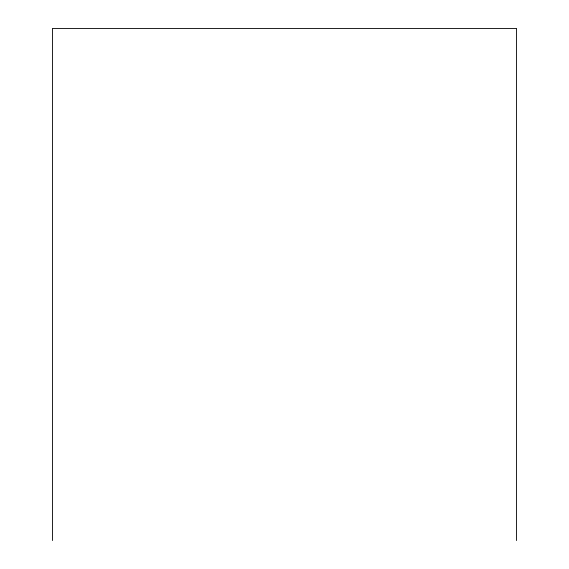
<?xml version="1.0" encoding="UTF-8"?>
<svg xmlns="http://www.w3.org/2000/svg" width="569" height="569" viewBox="0 0 569 569"><rect width="100%" height="100%" fill="white"/><g stroke="black" fill="none" stroke-linecap="round" stroke-linejoin="round"><path stroke-width="0.85" d="M516.574 540.55L516.574 28.45L52.426 28.45L52.426 540.55"/></g></svg>
